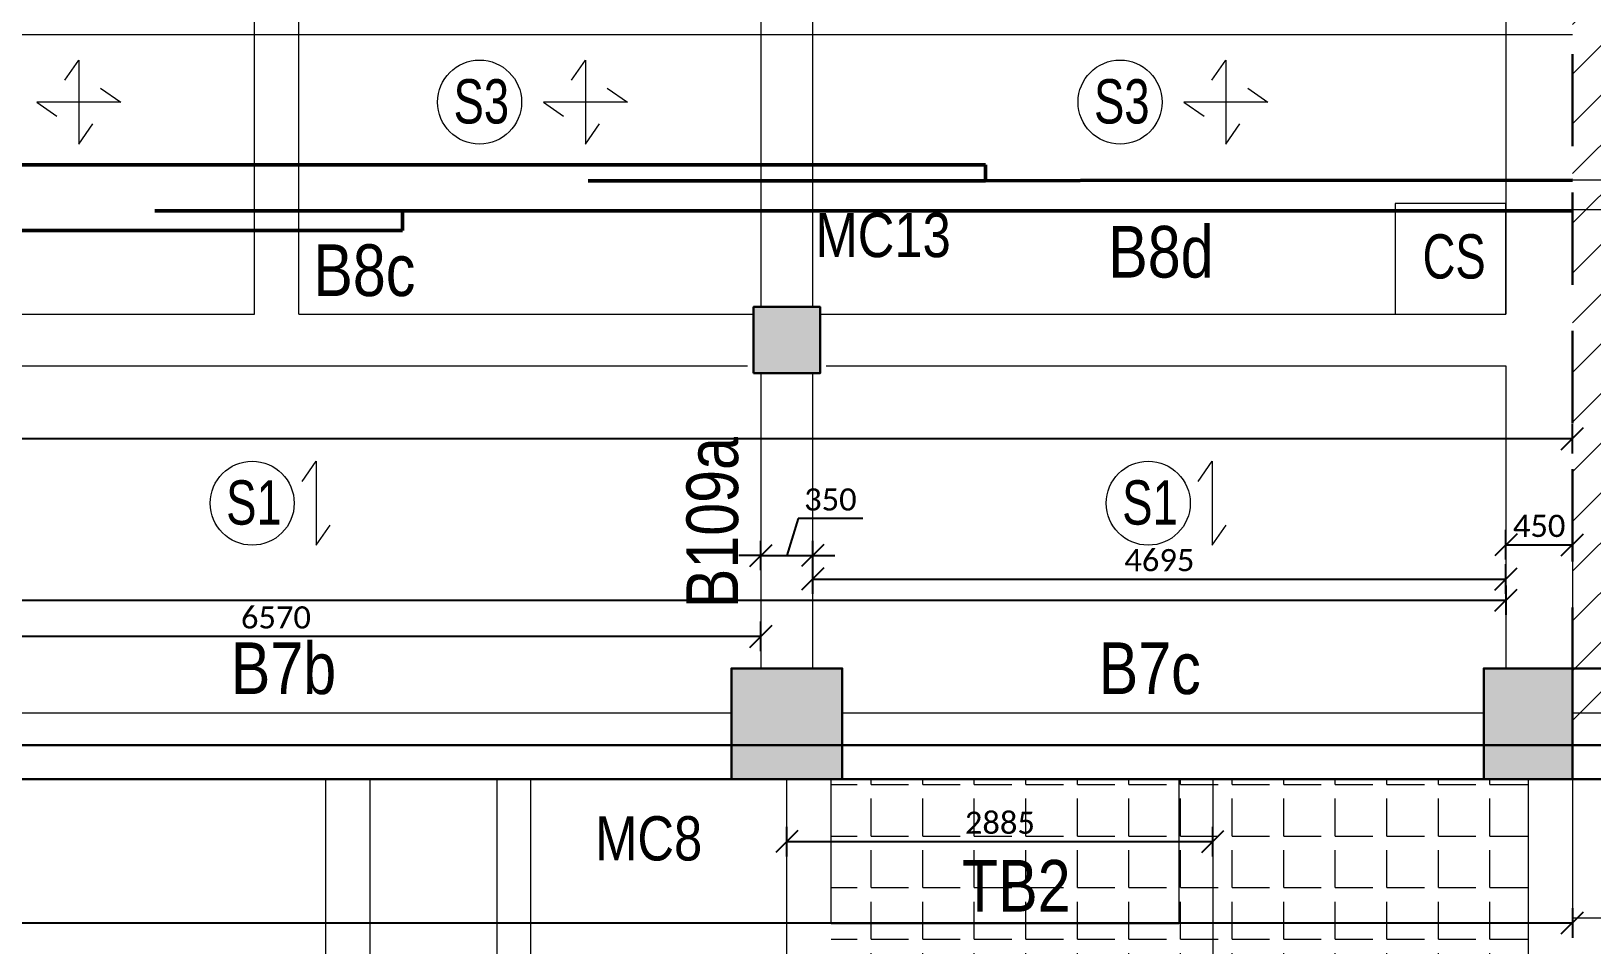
# Model space of a CAD drawing. Header units: millimetres. Extents: x 1112055 to 3390982, y -148532 to 766891.
# Drawn here: x 2820201 to 2830769, y -71678 to -65489 of the extents above; entities that cross this region are included whole.
import ezdxf
from ezdxf.enums import TextEntityAlignment as Align

# ---------------------------------------------------------------- set-up
doc = ezdxf.new("R2010")
doc.units = ezdxf.units.MM
doc.header["$PDMODE"] = 35
doc.header["$PDSIZE"] = -25
doc.linetypes.add('DASHED2', pattern=[0.375, 0.25, -0.125])
doc.linetypes.add('Hidden', pattern=[9.525, 6.35, -3.175])
for name, color, linetype, lineweight in [('B BEAM', 148, 'Continuous', 13), ('B COL. NO.', 3, 'Continuous', 20), ('B FINAL COLUMN', 1, 'Continuous', 30), ('B SLAB NO', 56, 'Continuous', 9), ('B STEEL', 34, 'Continuous', 15), ('B TITLE BLOCK', 250, 'Continuous', 0), ('B-BEAM NO', 215, 'Continuous', 18), ('g-sol250', 250, 'Continuous', 5)]:
    doc.layers.add(name, color=color, linetype=linetype, lineweight=lineweight)
doc.layers.add('B-COL HT', color=7, linetype='Continuous', lineweight=0, true_color=0x4e4f45)
doc.styles.add('Cali', font='calibri.ttf')
doc.styles.add('SWINC', font='swissc.ttf')
doc.styles.add('SWISS', font='swisscl.ttf')
doc.dimstyles.new('LEVEL DIM', dxfattribs={"dimtxt": 150, "dimasz": 150, "dimexe": 100, "dimexo": 100, "dimgap": 50, "dimtad": 1, "dimdec": 0, "dimzin": 0, "dimdsep": 46, "dimtxsty": 'Cali', "dimblk": 'OBLIQUE', "dimcen": 0, "dimclrd": 256, "dimclre": 256, "dimclrt": 3, "dimadec": 0, "dimazin": 0, "dimtfac": 1, "dimtdec": 0, "dimtofl": 0, "dimtmove": 1, "dimatfit": 0, "dimfxl": 100, "dimfxlon": 1, "dimtolj": 1, "dimtzin": 0, "dimlwd": -1, "dimlwe": -1, "dimarcsym": 0})

# ---------------------------------------------------------------- blocks, each defined once
blk = doc.blocks.new('_Oblique')
at = {"color": 0, "linetype": 'ByBlock', "lineweight": -2}
blk.add_line((-0.5, -0.5), (0.5, 0.5), dxfattribs=at)
blk = doc.blocks.new('*D6399')
at = {"linetype": 'ByBlock', "transparency": 16777216}
for p, q in [((2825318, -71079), (2825318, -70879)), ((2828203, -71079), (2828203, -70879)), ((2825318, -70979), (2828203, -70979))]:
    blk.add_line(p, q, dxfattribs=at)
at = {"layer": 'Defpoints', "color": 0, "lineweight": 40, "transparency": 16777216}
for p in [(2828203, -70979), (2825318, -71536), (2828203, -71536)]:
    blk.add_point(p, dxfattribs=at)
at = {"transparency": 16777216, "xscale": 150, "yscale": 150, "zscale": 150, "rotation": 180}
blk.add_blockref('_Oblique', (2825318, -70979), dxfattribs=at)
at = {"transparency": 16777216, "xscale": 150, "yscale": 150, "zscale": 150}
blk.add_blockref('_Oblique', (2828203, -70979), dxfattribs=at)
at = {"color": 3, "lineweight": 50, "transparency": 16777216, "insert": (2826761, -70852), "char_height": 150, "attachment_point": 5, "style": 'Cali'}
blk.add_mtext('\\A1;2885', dxfattribs=at)
blk = doc.blocks.new('*D6429')
at = {"linetype": 'ByBlock', "transparency": 16777216}
for p, q in [((2831305, -56606), (2831505, -56606)), ((2831405, -70556), (2831405, -56606)), ((2831305, -70556), (2831505, -70556))]:
    blk.add_line(p, q, dxfattribs=at)
at = {"layer": 'Defpoints', "color": 0, "lineweight": 40, "transparency": 16777216}
for p in [(2830638, -56606), (2831405, -56606), (2830638, -70556)]:
    blk.add_point(p, dxfattribs=at)
at = {"transparency": 16777216, "xscale": 150, "yscale": 150, "zscale": 150}
for p, rotation in [((2831405, -56606), 90), ((2831405, -70556), 270)]:
    blk.add_blockref('_Oblique', p, dxfattribs=dict(at, rotation=rotation))
at = {"color": 3, "lineweight": 50, "transparency": 16777216, "insert": (2831278, -63581), "char_height": 150, "attachment_point": 5, "rotation": 90, "style": 'Cali'}
blk.add_mtext('\\A1;13950', dxfattribs=at)
blk = doc.blocks.new('*D6438')
at = {"linetype": 'ByBlock', "transparency": 16777216}
for p, q in [((2831744, -57206), (2831944, -57206)), ((2831844, -69806), (2831844, -57206)), ((2831744, -69806), (2831944, -69806))]:
    blk.add_line(p, q, dxfattribs=at)
at = {"layer": 'Defpoints', "color": 0, "lineweight": 40, "transparency": 16777216}
for p in [(2830638, -57206), (2831844, -57206), (2830638, -69806)]:
    blk.add_point(p, dxfattribs=at)
at = {"transparency": 16777216, "xscale": 150, "yscale": 150, "zscale": 150}
for p, rotation in [((2831844, -57206), 90), ((2831844, -69806), 270)]:
    blk.add_blockref('_Oblique', p, dxfattribs=dict(at, rotation=rotation))
at = {"color": 3, "lineweight": 50, "transparency": 16777216, "insert": (2831717, -63506), "char_height": 150, "attachment_point": 5, "rotation": 90, "style": 'Cali'}
blk.add_mtext('\\A1;12600', dxfattribs=at)
blk = doc.blocks.new('*D6439')
at = {"linetype": 'ByBlock', "transparency": 16777216}
for p, q in [((2808768, -68349), (2808768, -68149)), ((2830638, -68349), (2830638, -68149)), ((2808768, -68249), (2830638, -68249))]:
    blk.add_line(p, q, dxfattribs=at)
at = {"layer": 'Defpoints', "color": 0, "lineweight": 40, "transparency": 16777216}
for p in [(2830638, -68249), (2808768, -69806), (2830638, -69806)]:
    blk.add_point(p, dxfattribs=at)
at = {"transparency": 16777216, "xscale": 150, "yscale": 150, "zscale": 150, "rotation": 180}
blk.add_blockref('_Oblique', (2808768, -68249), dxfattribs=at)
at = {"transparency": 16777216, "xscale": 150, "yscale": 150, "zscale": 150}
blk.add_blockref('_Oblique', (2830638, -68249), dxfattribs=at)
at = {"color": 3, "lineweight": 50, "transparency": 16777216, "insert": (2819703, -68122), "char_height": 150, "attachment_point": 5, "style": 'Cali'}
blk.add_mtext('\\A1;21870', dxfattribs=at)
blk = doc.blocks.new('*D6442')
at = {"linetype": 'ByBlock', "transparency": 16777216}
for p, q in [((2809118, -69243), (2809118, -69443)), ((2830188, -69243), (2830188, -69443)), ((2809118, -69343), (2830188, -69343))]:
    blk.add_line(p, q, dxfattribs=at)
at = {"layer": 'Defpoints', "color": 0, "lineweight": 40, "transparency": 16777216}
for p in [(2809118, -67756), (2830188, -67756), (2830188, -69343)]:
    blk.add_point(p, dxfattribs=at)
at = {"transparency": 16777216, "xscale": 150, "yscale": 150, "zscale": 150, "rotation": 180}
blk.add_blockref('_Oblique', (2809118, -69343), dxfattribs=at)
at = {"transparency": 16777216, "xscale": 150, "yscale": 150, "zscale": 150}
blk.add_blockref('_Oblique', (2830188, -69343), dxfattribs=at)
at = {"color": 3, "lineweight": 50, "transparency": 16777216, "insert": (2819653, -69216), "char_height": 150, "attachment_point": 5, "style": 'Cali'}
blk.add_mtext('\\A1;21070', dxfattribs=at)
blk = doc.blocks.new('*D6446')
at = {"linetype": 'ByBlock', "transparency": 16777216}
for p, q in [((2818573, -69688), (2818573, -69488)), ((2825143, -69688), (2825143, -69488)), ((2818573, -69588), (2825143, -69588))]:
    blk.add_line(p, q, dxfattribs=at)
at = {"layer": 'Defpoints', "color": 0, "lineweight": 40, "transparency": 16777216}
for p in [(2825143, -69588), (2825143, -69806), (2818573, -70106)]:
    blk.add_point(p, dxfattribs=at)
at = {"transparency": 16777216, "xscale": 150, "yscale": 150, "zscale": 150, "rotation": 180}
blk.add_blockref('_Oblique', (2818573, -69588), dxfattribs=at)
at = {"transparency": 16777216, "xscale": 150, "yscale": 150, "zscale": 150}
blk.add_blockref('_Oblique', (2825143, -69588), dxfattribs=at)
at = {"color": 3, "lineweight": 50, "transparency": 16777216, "insert": (2821858, -69461), "char_height": 150, "attachment_point": 5, "style": 'Cali'}
blk.add_mtext('\\A1;6570', dxfattribs=at)
blk = doc.blocks.new('*D6447')
at = {"linetype": 'ByBlock', "transparency": 16777216}
for p, q in [((2825394, -68789), (2825318, -69041)), ((2825833, -68789), (2825394, -68789)), ((2825143, -69141), (2825143, -68941)), ((2825493, -69141), (2825493, -68941)), ((2825143, -69041), (2824993, -69041)), ((2825143, -69041), (2825493, -69041)), ((2825493, -69041), (2825643, -69041))]:
    blk.add_line(p, q, dxfattribs=at)
at = {"layer": 'Defpoints', "color": 0, "lineweight": 40, "transparency": 16777216}
for p in [(2825493, -69041), (2825143, -69806), (2825493, -69806)]:
    blk.add_point(p, dxfattribs=at)
at = {"transparency": 16777216, "xscale": 150, "yscale": 150, "zscale": 150}
blk.add_blockref('_Oblique', (2825143, -69041), dxfattribs=at)
at = {"transparency": 16777216, "xscale": 150, "yscale": 150, "zscale": 150, "rotation": 180}
blk.add_blockref('_Oblique', (2825493, -69041), dxfattribs=at)
at = {"color": 3, "lineweight": 50, "transparency": 16777216, "insert": (2825613, -68662), "char_height": 150, "attachment_point": 5, "style": 'Cali'}
blk.add_mtext('\\A1;350', dxfattribs=at)
blk = doc.blocks.new('*D6448')
at = {"linetype": 'ByBlock', "transparency": 16777216}
for p, q in [((2825493, -69300), (2825493, -69100)), ((2830188, -69300), (2830188, -69100)), ((2825493, -69200), (2830188, -69200))]:
    blk.add_line(p, q, dxfattribs=at)
at = {"layer": 'Defpoints', "color": 0, "lineweight": 40, "transparency": 16777216}
for p in [(2830188, -69200), (2825493, -69806), (2830188, -69806)]:
    blk.add_point(p, dxfattribs=at)
at = {"transparency": 16777216, "xscale": 150, "yscale": 150, "zscale": 150, "rotation": 180}
blk.add_blockref('_Oblique', (2825493, -69200), dxfattribs=at)
at = {"transparency": 16777216, "xscale": 150, "yscale": 150, "zscale": 150}
blk.add_blockref('_Oblique', (2830188, -69200), dxfattribs=at)
at = {"color": 3, "lineweight": 50, "transparency": 16777216, "insert": (2827841, -69073), "char_height": 150, "attachment_point": 5, "style": 'Cali'}
blk.add_mtext('\\A1;4695', dxfattribs=at)
blk = doc.blocks.new('*D6449')
at = {"linetype": 'ByBlock', "transparency": 16777216}
for p, q in [((2830188, -69068), (2830188, -68868)), ((2830638, -69068), (2830638, -68868)), ((2830188, -68968), (2830638, -68968))]:
    blk.add_line(p, q, dxfattribs=at)
at = {"layer": 'Defpoints', "color": 0, "lineweight": 40, "transparency": 16777216}
for p in [(2830638, -68968), (2830188, -69806), (2830638, -69806)]:
    blk.add_point(p, dxfattribs=at)
at = {"transparency": 16777216, "xscale": 150, "yscale": 150, "zscale": 150, "rotation": 180}
blk.add_blockref('_Oblique', (2830188, -68968), dxfattribs=at)
at = {"transparency": 16777216, "xscale": 150, "yscale": 150, "zscale": 150}
blk.add_blockref('_Oblique', (2830638, -68968), dxfattribs=at)
at = {"color": 3, "lineweight": 50, "transparency": 16777216, "insert": (2830413, -68841), "char_height": 150, "attachment_point": 5, "style": 'Cali'}
blk.add_mtext('\\A1;450', dxfattribs=at)
blk = doc.blocks.new('*D6557')
at = {"linetype": 'ByBlock', "transparency": 16777216}
for p, q in [((2808768, -71430), (2808768, -71630)), ((2830638, -71430), (2830638, -71630)), ((2808768, -71530), (2830638, -71530))]:
    blk.add_line(p, q, dxfattribs=at)
at = {"layer": 'Defpoints', "color": 0, "lineweight": 40, "transparency": 16777216}
for p in [(2808768, -70556), (2830638, -70556), (2830638, -71530)]:
    blk.add_point(p, dxfattribs=at)
at = {"transparency": 16777216, "xscale": 150, "yscale": 150, "zscale": 150, "rotation": 180}
blk.add_blockref('_Oblique', (2808768, -71530), dxfattribs=at)
at = {"transparency": 16777216, "xscale": 150, "yscale": 150, "zscale": 150}
blk.add_blockref('_Oblique', (2830638, -71530), dxfattribs=at)
at = {"color": 3, "lineweight": 50, "transparency": 16777216, "insert": (2819703, -71403), "char_height": 150, "attachment_point": 5, "style": 'Cali'}
blk.add_mtext('\\A1;21870', dxfattribs=at)
blk = doc.blocks.new('*D6558')
at = {"linetype": 'ByBlock', "transparency": 16777216}
for p, q in [((2807868, -72966), (2807868, -73166)), ((2839078, -72966), (2839078, -73166)), ((2807868, -73066), (2839078, -73066))]:
    blk.add_line(p, q, dxfattribs=at)
at = {"layer": 'Defpoints', "color": 0, "lineweight": 40, "transparency": 16777216}
for p in [(2807868, -70556), (2839078, -70556), (2839078, -73066)]:
    blk.add_point(p, dxfattribs=at)
at = {"transparency": 16777216, "xscale": 150, "yscale": 150, "zscale": 150, "rotation": 180}
blk.add_blockref('_Oblique', (2807868, -73066), dxfattribs=at)
at = {"transparency": 16777216, "xscale": 150, "yscale": 150, "zscale": 150}
blk.add_blockref('_Oblique', (2839078, -73066), dxfattribs=at)
at = {"color": 3, "lineweight": 50, "transparency": 16777216, "insert": (2823473, -72939), "char_height": 150, "attachment_point": 5, "style": 'Cali'}
blk.add_mtext('\\A1;31210', dxfattribs=at)

msp = doc.modelspace()

# ---------------------------------------------------------------- hatches: boundary and pattern name
at = {"layer": 'B-COL HT'}
h = msp.add_hatch(color=250, dxfattribs=at)
h.dxf.hatch_style = 1
h.paths.add_polyline_path([(2825093.1, -67806.1), (2825543.1, -67806.1), (2825543.1, -67356.1), (2825093.1, -67356.1)])
h = msp.add_hatch(color=250, dxfattribs=at)
h.dxf.hatch_style = 1
h.paths.add_polyline_path([(2824943.1, -70556.1), (2825693.1, -70556.1), (2825693.1, -69806.1), (2824943.1, -69806.1)])
h = msp.add_hatch(color=250, dxfattribs=at)
h.dxf.hatch_style = 1
h.paths.add_polyline_path([(2830038.1, -70556.1), (2830638.1, -70556.1), (2830638.1, -69806.1), (2830038.1, -69806.1)])
at = {"layer": 'g-sol250', "lineweight": 0}
h = msp.add_hatch(dxfattribs=at)
h.set_pattern_fill('ANSI31', color=250, scale=75)
h.set_pattern_definition([(45, (-724936.02, -684473.6), (-168.379802, 168.379802), [])])
h.paths.add_polyline_path([(2808768.1, -40156.1), (2808768.1, -11756.1), (2834368.1, -11756.1), (2834368.1, -20456.1), (2830868.1, -20456.1), (2830868.1, -31456.1), (2834368.1, -31456.1), (2834368.1, -40156.1)], flags=16)
h.paths.add_polyline_path([(2825618.1, -40504.6), (2825618.1, -40156.1), (2827028.1, -40156.1), (2827028.1, -40504.6)], flags=16)
h.paths.add_polyline_path([(2830038.1, -40156.1), (2830038.1, -40504.7), (2827478.1, -40504.7), (2827478.1, -40156.1)], flags=16)
h.paths.add_polyline_path([(2834368.1, -70556.1), (2858788.1, -70556.1), (2858788.1, -30756.1), (2871418.1, -30756.1), (2871418.1, -5896), (2871418.1, -5756.1), (2858958.1, -5756.1), (2858958.1, -5156.1), (2859188.1, -5156.1), (2859188.1, -3726.1), (2858808.1, -3726.1), (2858808.1, -1416.1), (2859188.1, -1416.1), (2859188.1, 3323.9), (2854103.1, 3323.9), (2854103.1, -5754), (2854221, -5756.1), (2854103.1, -5756.1), (2846294.9, -5756.1), (2819068.1, -5756.1), (2819068.1, 9243.9), (2824918.1, 9243.9), (2824918.1, 11468.9), (2820118.1, 11468.9), (2820118.1, 13543.9), (2819618.1, 13543.9), (2819618.1, 15043.9), (2820118.1, 15043.9), (2820118.1, 32238.9), (2819618.1, 32238.9), (2819618.1, 33738.9), (2820118.1, 33738.9), (2820118.1, 35718.9), (2855901.5, 35718.9), (2855901.5, 35488.9), (2870818.1, 35488.9), (2870818.1, 35488.9), (2871418.1, 35488.9), (2871418.1, 42384.9), (2845094.1, 41923), (2845094.1, 39154.7), (2840592.1, 39154.7), (2840592.1, 38568.9), (2807868.1, 38568.9), (2807868.1, 35569), (2814122.8, 35569), (2814113.5, 13956.4), (2812838.1, 13953.9), (2812838.1, 7598.9), (2810598.2, 7598.9), (2810598.2, -5306.1), (2807868.1, -5306.1), (2807868.1, -70556.1), (2808768.1, -70556.1), (2808768.3, -48507.3), (2834368.3, -48507.3), (2834368.1, -57206.1), (2830638.1, -57206.1), (2830638.1, -70256.1), (2834368.1, -70256.1)])
h = msp.add_hatch(dxfattribs=at)
h.set_pattern_fill('ANGLE', color=68, scale=50)
h.set_pattern_definition([(0, (-724936.02, -683875.8), (0, 349.25), [254, -95.25]), (90, (-724936.02, -683875.8), (-349.25, 2e-14), [254, -95.25])])
h.paths.add_polyline_path([(2825618.1, -70556.1), (2830338.1, -70556.1), (2830338.1, -78206.8), (2825618.1, -78206.8)])

# ---------------------------------------------------------------- linework, layer by layer
at = {"color": 2, "linetype": 'ByBlock', "lineweight": 50}
for p, q in [((2817443.1, -66393.8), (2825493.1, -66393.8)), ((2825493.1, -66393.8), (2826663.1, -66393.8)), ((2826663.1, -66393.8), (2826663.1, -66502.4)), ((2823973.1, -66502.4), (2830638.1, -66498.5)), ((2825143.1, -66502.4), (2823973.1, -66502.4)), ((2826663.1, -66502.4), (2825143.1, -66502.4))]:
    msp.add_line(p, q, dxfattribs=at)
at = {"color": 3, "linetype": 'ByBlock', "lineweight": 50}
for p, q in [((2821713, -66704.6), (2821037.5, -66704.6)), ((2821037.5, -66704.6), (2830638.1, -66704.6)), ((2822715.6, -66704.6), (2821713, -66704.6)), ((2822715.6, -66838.6), (2822715.6, -66704.6)), ((2811198.1, -66838.6), (2822013, -66838.6)), ((2822013, -66838.6), (2822715.6, -66838.6))]:
    msp.add_line(p, q, dxfattribs=at)
at = {"color": 16, "linetype": 'DASHED2', "lineweight": 30, "ltscale": 2500}
msp.add_lwpolyline([(2808768.1, -48506.1), (2834368.1, -48506.1), (2834368.1, -57206.1), (2830638.1, -57206.2), (2830638.1, -69806.1), (2834368.1, -69806.1), (2834368.1, -78056.1), (2834368.1, -78056.1), (2834368.1, -78506.1), (2808768.1, -78506.1), (2808768.1, -48506.1)], dxfattribs=at)
at = {"layer": 'B BEAM', "linetype": 'Hidden', "ltscale": 1200}
for p, q in [((2830638.1, -57206.1), (2830638.1, -69806.1)), ((2821713, -67406.1), (2821713, -63656.1)), ((2822013, -67406.1), (2822013, -63656.1)), ((2825143.1, -67356.1), (2825143.1, -63656.1)), ((2825493.1, -67356.1), (2825493.1, -63656.1)), ((2830188.1, -63656.1), (2830188.1, -67406.1)), ((2818623.1, -67406.1), (2821713, -67406.1)), ((2822013, -67406.1), (2825093.1, -67406.1)), ((2825543.1, -67406.1), (2830188.1, -67406.1)), ((2818623.1, -67756.1), (2825051.5, -67756.1)), ((2825143.1, -69806.1), (2825143.1, -67806.1)), ((2825493.1, -69806.1), (2825493.1, -67806.1)), ((2825584.8, -67756.1), (2830188.1, -67756.1)), ((2830188.1, -67756.1), (2830188.1, -69806.1)), ((2818573.1, -70106.1), (2824943.1, -70106.1)), ((2825693.1, -70106.1), (2830038.1, -70106.1)), ((2830638.1, -70106.1), (2833768.1, -70106.1))]:
    msp.add_line(p, q, dxfattribs=at)
at = {"layer": 'B BEAM', "ltscale": 1200}
for p, q in [((2830638.1, -70406.1), (2830638.1, -71496.1)), ((2817518.1, -70556.1), (2825018.1, -70556.1)), ((2822193.1, -70556.1), (2822193.1, -78206.1)), ((2822493.1, -70556.1), (2822493.1, -74516.1)), ((2823353.1, -70556.1), (2823353.1, -74516.1)), ((2823583.1, -70556.1), (2823583.1, -74516.1)), ((2825318.1, -74516.1), (2825318.1, -70556.1)), ((2825618.1, -70556.1), (2830338.1, -70556.1)), ((2825618.1, -71536.1), (2825618.1, -70556.1)), ((2827973.1, -70556.1), (2827973.1, -71536.1)), ((2828203.1, -70556.1), (2828203.1, -72862.4)), ((2830338.1, -70556.1), (2830338.1, -72862.4)), ((2827973.1, -71536.1), (2825618.1, -71536.1)), ((2830638.1, -71496.1), (2832486.5, -71496.1))]:
    msp.add_line(p, q, dxfattribs=at)
at = {"layer": 'B FINAL COLUMN', "color": 26, "lineweight": 30}
for points in [[(2840592.1, 38569.5), (2807868.1, 38569.5), (2807868.1, -70556.1), (2858788.1, -70556.1), (2858788.1, -30756.1), (2871418.1, -30756.1), (2871418.1, 42384.9), (2845094.1, 41923), (2845094.1, 39154.7), (2840592.1, 39154.7)], [(2808098.2, -70326.1), (2858558.2, -70326.1), (2858558.2, -30527.5), (2871188.2, -30527.5), (2871188.2, 38376.5), (2852149.8, 38377), (2852149.8, 35717.5), (2851933.2, 35717.5), (2851933.2, 41811.5), (2850503.2, 41786.4), (2850503.2, 35717.5), (2850273.2, 35717.5), (2850273.2, 38923.3), (2840822.2, 38923.3), (2840822.2, 38338), (2808098.2, 38338)]]:
    msp.add_lwpolyline(points, close=True, dxfattribs=at)
at = {"layer": 'B FINAL COLUMN', "lineweight": 30}
for points in [[(2825093.1, -67806.1), (2825543.1, -67806.1), (2825543.1, -67356.1), (2825093.1, -67356.1)], [(2824943.1, -70556.1), (2825693.1, -70556.1), (2825693.1, -69806.1), (2824943.1, -69806.1)], [(2830038.1, -70556.1), (2830638.1, -70556.1), (2830638.1, -69806.1), (2830038.1, -69806.1)]]:
    msp.add_lwpolyline(points, close=True, dxfattribs=at)
at = {"layer": 'B SLAB NO', "lineweight": 9}
for points in [[(2820427.7, -65821), (2820522.5, -65684.4), (2820522.5, -66253.4), (2820617.4, -66116.7)], [(2823859, -65821), (2823953.8, -65684.4), (2823953.8, -66253.4), (2824048.6, -66116.7)], [(2828196.5, -65821), (2828291.3, -65684.4), (2828291.3, -66253.4), (2828386.2, -66116.7)], [(2820670.4, -65874), (2820807.1, -65968.9), (2820238, -65968.9), (2820374.7, -66063.7)], [(2824101.6, -65874), (2824238.3, -65968.9), (2823669.3, -65968.9), (2823805.9, -66063.7)], [(2828439.2, -65874), (2828575.9, -65968.9), (2828006.8, -65968.9), (2828143.5, -66063.7)], [(2822034.9, -68538.8), (2822129.7, -68402.1), (2822129.7, -68971.1), (2822224.5, -68834.5)], [(2828103.1, -68538.8), (2828197.9, -68402.1), (2828197.9, -68971.1), (2828292.7, -68834.5)]]:
    msp.add_lwpolyline(points, dxfattribs=at)
msp.add_lwpolyline([(2829438.1, -67406.1), (2830188.1, -67406.1), (2830188.1, -66656.1), (2829438.1, -66656.1)], close=True, dxfattribs=at)
for centre in [(2823237, -65968.9), (2827574.6, -65968.9), (2821697.2, -68686.6), (2827765.4, -68686.6)]:
    msp.add_circle(centre, 284.5, dxfattribs=at)
at = {"layer": 'B STEEL', "color": 34, "lineweight": 9, "ltscale": 0.5}
for p, q in [((2830638.1, -65512.6), (2811198.1, -65512.6)), ((2834368.1, -66698.5), (2830188.1, -66698.5))]:
    msp.add_line(p, q, dxfattribs=at)
msp.add_lwpolyline([(2834368.1, -66498.5), (2833598.2, -66498.5), (2833498.2, -66598.5), (2831188.5, -66598.5), (2831088.5, -66498.5), (2830188.1, -66498.5)], dxfattribs=at)

# ---------------------------------------------------------------- texts
at = {"layer": 'B COL. NO.', "style": 'SWINC'}
for s, p in [('MC13', (2825511.9, -67019.3)), ('MC8', (2824019.7, -71107))]:
    msp.add_text(s, height=300, dxfattribs=at).set_placement(p)
at = {"layer": 'B SLAB NO', "lineweight": 9, "style": 'SWISS'}
for s, p in [('S3', (2823060.9, -66113.9)), ('S3', (2827398.4, -66113.9)), ('CS', (2829623.7, -67164.4)), ('S1', (2821521, -68831.6)), ('S1', (2827589.2, -68831.6))]:
    msp.add_text(s, height=300, dxfattribs=at).set_placement(p)
at = {"layer": 'B TITLE BLOCK', "color": 251, "lineweight": 0, "insert": (2879869.9, -67865.3), "char_height": 464.277, "attachment_point": 2, "style": 'SWINC'}
msp.add_mtext_dynamic_manual_height_columns('\\pxsm1,qj;{\\fBankGothic Lt BT|b0|i0|c0|p34;BHOOMI\\P\\ps*,q*;\\fGost|b0|i0|c0|p2;\\H0.8x;- CONSULTANTS -\\C1; }', width=1213989.136, gutter_width=0, heights=[170761.4], dxfattribs=at)
at = {"layer": 'B-BEAM NO', "ltscale": 25, "style": 'SWINC'}
for s, p in [('B8d', (2827851.5, -67157.9)), ('B8c', (2822456.9, -67282.9)), ('B7b', (2821909.3, -69979.6)), ('B7c', (2827775.8, -69979.6)), ('TB2', (2826872.1, -71453.4))]:
    msp.add_text(s, height=350, dxfattribs=at).set_placement(p, align=Align.CENTER)
msp.add_text('B109a', height=350, rotation=90, dxfattribs=at).set_placement((2824988.1, -68817.8), align=Align.CENTER)

# ---------------------------------------------------------------- dimensions: what is measured, and where the dimension line sits
at = {"color": 3, "linetype": 'ByBlock', "lineweight": 50}
for base, p1, p2, picture, middle in [((2831405.1, -56606.1), (2830638.1, -70556.1), (2830638.1, -56606.1), '*D6429', (2831278.2, -63581.1)), ((2831843.8, -57206.2), (2830638.1, -69806.1), (2830638.1, -57206.2), '*D6438', (2831717, -63506.1))]:
    dim = msp.add_linear_dim(base=base, p1=p1, p2=p2, angle=90, dimstyle='LEVEL DIM', override={"dimpost": '\\X'}, dxfattribs=at)
    dim.commit()
    dim.dimension.update_dxf_attribs({"geometry": picture, "text_midpoint": middle})
for base, p1, p2, picture, middle in [((2830188.1, -69342.5), (2809118.1, -67756.1), (2830188.1, -67756.1), '*D6442', (2819653.1, -69215.7)), ((2830638.1, -68248.6), (2808768.1, -69806.1), (2830638.1, -69806.1), '*D6439', (2819703.1, -68121.7)), ((2825493.1, -69041.1), (2825143.1, -69806.1), (2825493.1, -69806.1), '*D6447', (2825443.7, -68662.4)), ((2830638.1, -68968.1), (2830188.1, -69806.1), (2830638.1, -69806.1), '*D6449', (2830413.1, -68841.3)), ((2830188.1, -69199.6), (2825493.1, -69806.1), (2830188.1, -69806.1), '*D6448', (2827840.6, -69072.7)), ((2825143.1, -69588.3), (2818573.1, -70106.1), (2825143.1, -69806.1), '*D6446', (2821858.1, -69461.5)), ((2839078, -73065.5), (2807868.1, -70556.1), (2839078, -70556.1), '*D6558', (2823473.1, -72938.7)), ((2830638.1, -71530.3), (2808768.4, -70556.1), (2830638.1, -70556.1), '*D6557', (2819703.3, -71403.5)), ((2828203.1, -70978.6), (2825318.1, -71536.1), (2828203.1, -71536.1), '*D6399', (2826760.6, -70851.8))]:
    dim = msp.add_linear_dim(base=base, p1=p1, p2=p2, dimstyle='LEVEL DIM', override={"dimpost": '\\X'}, dxfattribs=at)
    dim.commit()
    dim.dimension.update_dxf_attribs({"geometry": picture, "text_midpoint": middle})

doc.saveas('drawing.dxf')
